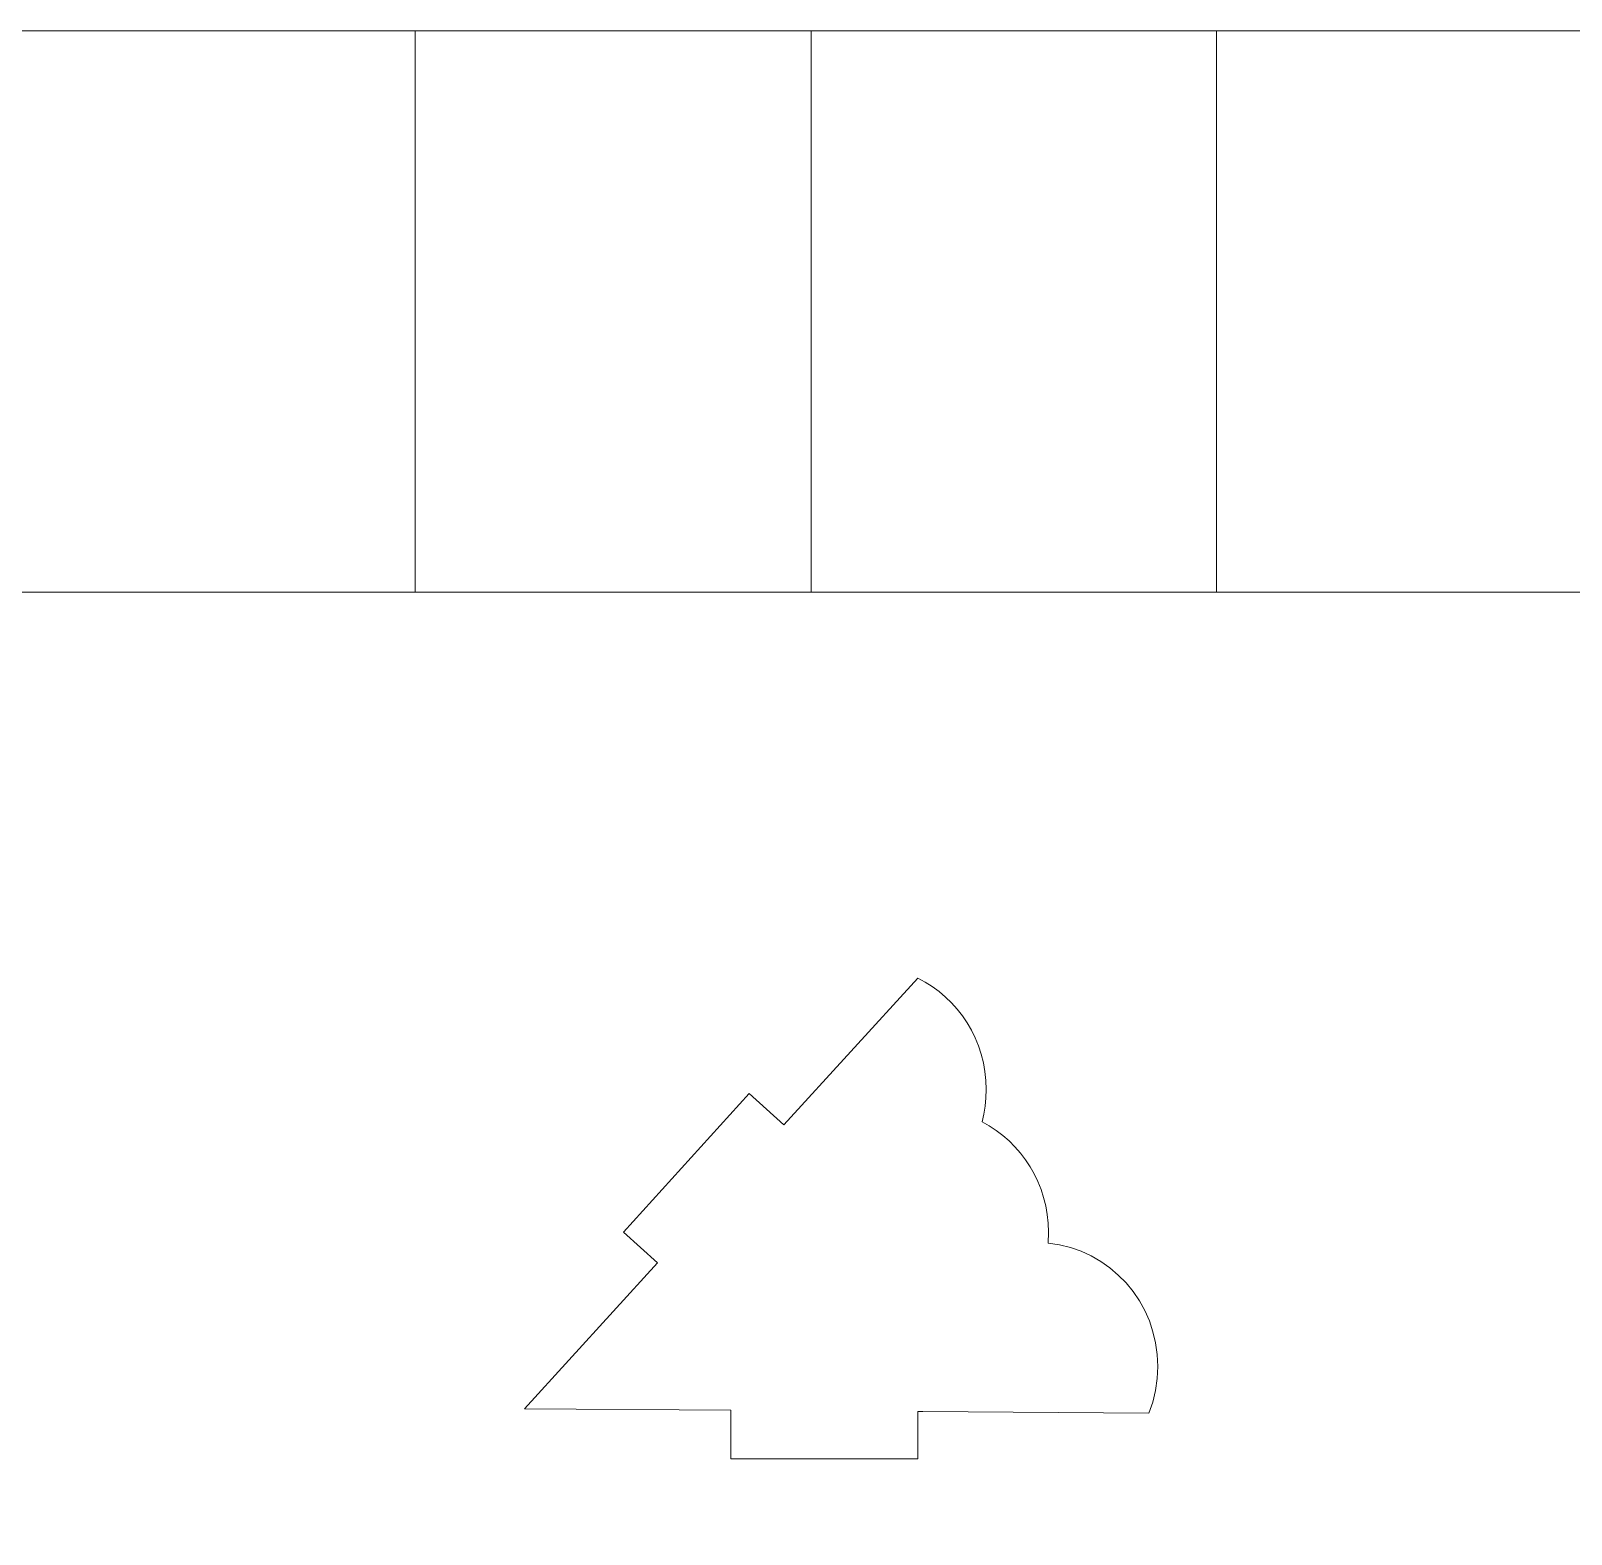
# Model space of a CAD drawing. Header units: millimetres. Extents: x -580 to 580, y -723 to 723.
# Drawn here: x -316.7 to -225.6, y 19.7 to 108.5 of the extents above; entities that cross this region are included whole.
import ezdxf

# ---------------------------------------------------------------- set-up
doc = ezdxf.new("R2010")
doc.units = ezdxf.units.MM
doc.header["$MEASUREMENT"] = 0
doc.layers.add('Camada 1', color=7, linetype='Continuous')

msp = doc.modelspace()

# ---------------------------------------------------------------- linework, layer by layer
at = {"layer": 'Camada 1', "color": 250, "lineweight": 9}
for points, knots in [([(-391.7318, 108.5429), (-391.7318, 108.5429), (-130.7705, 108.5429), (-130.7705, 108.5429), (-130.7705, 108.5429), (-130.7705, 108.5429), (-130.7705, -65.8385), (-130.7705, -65.8385), (-130.7705, -65.8385), (-130.7705, -65.8385), (-161.5013, -65.8385), (-161.5013, -65.8385), (-161.5013, -65.8385), (-161.5013, -65.8385), (-161.5013, 75.3731), (-161.5013, 75.3731), (-161.5013, 75.3731), (-161.5013, 75.3731), (-322.468, 75.3731), (-322.468, 75.3731), (-322.468, 75.3731), (-322.468, 75.3731), (-322.468, -64.8635), (-322.468, -64.8635), (-322.468, -64.8635), (-322.468, -64.8635), (-342.2232, -64.8635), (-342.2232, -64.8635), (-342.2232, -64.8635), (-342.2232, -64.8635), (-342.2232, -82.9101), (-342.2232, -82.9101), (-342.2232, -82.9101), (-342.2232, -82.9101), (-391.7318, -82.9101), (-391.7318, -82.9101), (-391.7318, -82.9101), (-391.7318, -82.9101), (-391.7318, 108.5429), (-391.7318, 108.5429), (-391.7318, 108.5429), (-391.7318, 108.5429), (-391.7318, 108.5429), (-391.7318, 108.5429)], [0, 0, 0, 0, 0.0833333, 0.0833333, 0.0833333, 0.0833333, 0.1666667, 0.1666667, 0.1666667, 0.1666667, 0.25, 0.25, 0.25, 0.25, 0.3333333, 0.3333333, 0.3333333, 0.3333333, 0.4166667, 0.4166667, 0.4166667, 0.4166667, 0.5, 0.5, 0.5, 0.5, 0.5833333, 0.5833333, 0.5833333, 0.5833333, 0.6666667, 0.6666667, 0.6666667, 0.6666667, 0.75, 0.75, 0.75, 0.75, 0.8333333, 0.8333333, 0.8333333, 0.8333333, 1, 1, 1, 1]), ([(-264.2246, 24.1693), (-264.2246, 24.1693), (-275.286, 24.1693), (-275.286, 24.1693), (-275.286, 24.1693), (-275.286, 24.1693), (-275.286, 27.0419), (-275.286, 27.0419), (-275.286, 27.0419), (-275.286, 27.0419), (-287.4813, 27.1293), (-287.4813, 27.1293), (-287.4813, 27.1293), (-287.4813, 27.1293), (-279.6166, 35.7395), (-279.6166, 35.7395), (-279.6166, 35.7395), (-279.6166, 35.7395), (-281.6315, 37.5691), (-281.6315, 37.5691), (-281.6315, 37.5691), (-281.6315, 37.5691), (-274.1953, 45.7584), (-274.1953, 45.7584), (-274.1953, 45.7584), (-274.1953, 45.7584), (-272.1563, 43.9067), (-272.1563, 43.9067), (-272.1563, 43.9067), (-272.1563, 43.9067), (-264.2402, 52.5744), (-264.2402, 52.5744), (-264.2402, 52.5744), (-264.2402, 52.5744), (-263.7995, 52.3368), (-263.7995, 52.3368), (-263.7995, 52.3368), (-263.7995, 52.3368), (-263.3775, 52.0696), (-263.3775, 52.0696), (-263.3775, 52.0696), (-263.3775, 52.0696), (-262.9757, 51.7745), (-262.9757, 51.7745), (-262.9757, 51.7745), (-262.9757, 51.7745), (-262.5953, 51.4524), (-262.5953, 51.4524), (-262.5953, 51.4524), (-262.5953, 51.4524), (-262.2378, 51.105), (-262.2378, 51.105), (-262.2378, 51.105), (-262.2378, 51.105), (-261.9043, 50.7335), (-261.9043, 50.7335), (-261.9043, 50.7335), (-261.9043, 50.7335), (-261.5962, 50.3394), (-261.5962, 50.3394), (-261.5962, 50.3394), (-261.5962, 50.3394), (-261.315, 49.9237), (-261.315, 49.9237), (-261.315, 49.9237), (-261.315, 49.9237), (-261.0618, 49.4881), (-261.0618, 49.4881), (-261.0618, 49.4881), (-261.0618, 49.4881), (-260.838, 49.0338), (-260.838, 49.0338), (-260.838, 49.0338), (-260.838, 49.0338), (-260.645, 48.5623), (-260.645, 48.5623), (-260.645, 48.5623), (-260.645, 48.5623), (-260.4842, 48.0747), (-260.4842, 48.0747), (-260.4842, 48.0747), (-260.4842, 48.0747), (-260.3567, 47.5725), (-260.3567, 47.5725), (-260.3567, 47.5725), (-260.3567, 47.5725), (-260.264, 47.0571), (-260.264, 47.0571), (-260.264, 47.0571), (-260.264, 47.0571), (-260.2074, 46.5297), (-260.2074, 46.5297), (-260.2074, 46.5297), (-260.2074, 46.5297), (-260.1884, 45.9918), (-260.1884, 45.9918), (-260.1884, 45.9918), (-260.1884, 45.9918), (-260.2043, 45.4989), (-260.2043, 45.4989), (-260.2043, 45.4989), (-260.2043, 45.4989), (-260.2517, 45.015), (-260.2517, 45.015), (-260.2517, 45.015), (-260.2517, 45.015), (-260.3297, 44.5409), (-260.3297, 44.5409), (-260.3297, 44.5409), (-260.3297, 44.5409), (-260.4372, 44.0776), (-260.4372, 44.0776), (-260.4372, 44.0776), (-260.4372, 44.0776), (-260.0086, 43.8362), (-260.0086, 43.8362), (-260.0086, 43.8362), (-260.0086, 43.8362), (-259.5985, 43.5666), (-259.5985, 43.5666), (-259.5985, 43.5666), (-259.5985, 43.5666), (-259.2082, 43.2702), (-259.2082, 43.2702), (-259.2082, 43.2702), (-259.2082, 43.2702), (-258.839, 42.9482), (-258.839, 42.9482), (-258.839, 42.9482), (-258.839, 42.9482), (-258.4918, 42.6019), (-258.4918, 42.6019), (-258.4918, 42.6019), (-258.4918, 42.6019), (-258.1685, 42.2326), (-258.1685, 42.2326), (-258.1685, 42.2326), (-258.1685, 42.2326), (-257.8699, 41.8414), (-257.8699, 41.8414), (-257.8699, 41.8414), (-257.8699, 41.8414), (-257.5973, 41.43), (-257.5973, 41.43), (-257.5973, 41.43), (-257.5973, 41.43), (-257.3521, 40.9993), (-257.3521, 40.9993), (-257.3521, 40.9993), (-257.3521, 40.9993), (-257.1355, 40.5508), (-257.1355, 40.5508), (-257.1355, 40.5508), (-257.1355, 40.5508), (-256.9488, 40.0855), (-256.9488, 40.0855), (-256.9488, 40.0855), (-256.9488, 40.0855), (-256.7931, 39.6051), (-256.7931, 39.6051), (-256.7931, 39.6051), (-256.7931, 39.6051), (-256.6698, 39.1106), (-256.6698, 39.1106), (-256.6698, 39.1106), (-256.6698, 39.1106), (-256.5803, 38.6034), (-256.5803, 38.6034), (-256.5803, 38.6034), (-256.5803, 38.6034), (-256.5256, 38.0846), (-256.5256, 38.0846), (-256.5256, 38.0846), (-256.5256, 38.0846), (-256.5071, 37.5558), (-256.5071, 37.5558), (-256.5071, 37.5558), (-256.5071, 37.5558), (-256.5348, 36.9109), (-256.5348, 36.9109), (-256.5348, 36.9109), (-256.5348, 36.9109), (-255.8614, 36.8116), (-255.8614, 36.8116), (-255.8614, 36.8116), (-255.8614, 36.8116), (-255.2097, 36.6506), (-255.2097, 36.6506), (-255.2097, 36.6506), (-255.2097, 36.6506), (-254.5827, 36.4309), (-254.5827, 36.4309), (-254.5827, 36.4309), (-254.5827, 36.4309), (-253.9834, 36.1557), (-253.9834, 36.1557), (-253.9834, 36.1557), (-253.9834, 36.1557), (-253.4147, 35.8279), (-253.4147, 35.8279), (-253.4147, 35.8279), (-253.4147, 35.8279), (-252.8798, 35.4506), (-252.8798, 35.4506), (-252.8798, 35.4506), (-252.8798, 35.4506), (-252.3815, 35.027), (-252.3815, 35.027), (-252.3815, 35.027), (-252.3815, 35.027), (-251.923, 34.5599), (-251.923, 34.5599), (-251.923, 34.5599), (-251.923, 34.5599), (-251.5071, 34.0525), (-251.5071, 34.0525), (-251.5071, 34.0525), (-251.5071, 34.0525), (-251.1369, 33.5079), (-251.1369, 33.5079), (-251.1369, 33.5079), (-251.1369, 33.5079), (-250.8155, 32.9291), (-250.8155, 32.9291), (-250.8155, 32.9291), (-250.8155, 32.9291), (-250.5457, 32.3191), (-250.5457, 32.3191), (-250.5457, 32.3191), (-250.5457, 32.3191), (-250.3307, 31.6811), (-250.3307, 31.6811), (-250.3307, 31.6811), (-250.3307, 31.6811), (-250.1734, 31.018), (-250.1734, 31.018), (-250.1734, 31.018), (-250.1734, 31.018), (-250.0768, 30.3331), (-250.0768, 30.3331), (-250.0768, 30.3331), (-250.0768, 30.3331), (-250.0439, 29.6292), (-250.0439, 29.6292), (-250.0439, 29.6292), (-250.0439, 29.6292), (-250.0788, 28.9047), (-250.0788, 28.9047), (-250.0788, 28.9047), (-250.0788, 28.9047), (-250.1813, 28.2002), (-250.1813, 28.2002), (-250.1813, 28.2002), (-250.1813, 28.2002), (-250.3479, 27.5193), (-250.3479, 27.5193), (-250.3479, 27.5193), (-250.3479, 27.5193), (-250.5754, 26.8655), (-250.5754, 26.8655), (-250.5754, 26.8655), (-250.5754, 26.8655), (-263.9404, 26.9606), (-263.9404, 26.9606), (-263.9404, 26.9606), (-263.9404, 26.9606), (-264.2246, 26.9628), (-264.2246, 26.9628), (-264.2246, 26.9628), (-264.2246, 26.9628), (-264.2246, 24.1693), (-264.2246, 24.1693), (-264.2246, 24.1693), (-264.2246, 24.1693), (-264.2246, 24.1693), (-264.2246, 24.1693)], [0, 0, 0, 0, 0.0142857, 0.0142857, 0.0142857, 0.0142857, 0.0285714, 0.0285714, 0.0285714, 0.0285714, 0.0428571, 0.0428571, 0.0428571, 0.0428571, 0.0571429, 0.0571429, 0.0571429, 0.0571429, 0.0714286, 0.0714286, 0.0714286, 0.0714286, 0.0857143, 0.0857143, 0.0857143, 0.0857143, 0.1, 0.1, 0.1, 0.1, 0.1142857, 0.1142857, 0.1142857, 0.1142857, 0.1285714, 0.1285714, 0.1285714, 0.1285714, 0.1428571, 0.1428571, 0.1428571, 0.1428571, 0.1571429, 0.1571429, 0.1571429, 0.1571429, 0.1714286, 0.1714286, 0.1714286, 0.1714286, 0.1857143, 0.1857143, 0.1857143, 0.1857143, 0.2, 0.2, 0.2, 0.2, 0.2142857, 0.2142857, 0.2142857, 0.2142857, 0.2285714, 0.2285714, 0.2285714, 0.2285714, 0.2428571, 0.2428571, 0.2428571, 0.2428571, 0.2571429, 0.2571429, 0.2571429, 0.2571429, 0.2714286, 0.2714286, 0.2714286, 0.2714286, 0.2857143, 0.2857143, 0.2857143, 0.2857143, 0.3, 0.3, 0.3, 0.3, 0.3142857, 0.3142857, 0.3142857, 0.3142857, 0.3285714, 0.3285714, 0.3285714, 0.3285714, 0.3428571, 0.3428571, 0.3428571, 0.3428571, 0.3571429, 0.3571429, 0.3571429, 0.3571429, 0.3714286, 0.3714286, 0.3714286, 0.3714286, 0.3857143, 0.3857143, 0.3857143, 0.3857143, 0.4, 0.4, 0.4, 0.4, 0.4142857, 0.4142857, 0.4142857, 0.4142857, 0.4285714, 0.4285714, 0.4285714, 0.4285714, 0.4428571, 0.4428571, 0.4428571, 0.4428571, 0.4571429, 0.4571429, 0.4571429, 0.4571429, 0.4714286, 0.4714286, 0.4714286, 0.4714286, 0.4857143, 0.4857143, 0.4857143, 0.4857143, 0.5, 0.5, 0.5, 0.5, 0.5142857, 0.5142857, 0.5142857, 0.5142857, 0.5285714, 0.5285714, 0.5285714, 0.5285714, 0.5428571, 0.5428571, 0.5428571, 0.5428571, 0.5571429, 0.5571429, 0.5571429, 0.5571429, 0.5714286, 0.5714286, 0.5714286, 0.5714286, 0.5857143, 0.5857143, 0.5857143, 0.5857143, 0.6, 0.6, 0.6, 0.6, 0.6142857, 0.6142857, 0.6142857, 0.6142857, 0.6285714, 0.6285714, 0.6285714, 0.6285714, 0.6428571, 0.6428571, 0.6428571, 0.6428571, 0.6571429, 0.6571429, 0.6571429, 0.6571429, 0.6714286, 0.6714286, 0.6714286, 0.6714286, 0.6857143, 0.6857143, 0.6857143, 0.6857143, 0.7, 0.7, 0.7, 0.7, 0.7142857, 0.7142857, 0.7142857, 0.7142857, 0.7285714, 0.7285714, 0.7285714, 0.7285714, 0.7428571, 0.7428571, 0.7428571, 0.7428571, 0.7571429, 0.7571429, 0.7571429, 0.7571429, 0.7714286, 0.7714286, 0.7714286, 0.7714286, 0.7857143, 0.7857143, 0.7857143, 0.7857143, 0.8, 0.8, 0.8, 0.8, 0.8142857, 0.8142857, 0.8142857, 0.8142857, 0.8285714, 0.8285714, 0.8285714, 0.8285714, 0.8428571, 0.8428571, 0.8428571, 0.8428571, 0.8571429, 0.8571429, 0.8571429, 0.8571429, 0.8714286, 0.8714286, 0.8714286, 0.8714286, 0.8857143, 0.8857143, 0.8857143, 0.8857143, 0.9, 0.9, 0.9, 0.9, 0.9142857, 0.9142857, 0.9142857, 0.9142857, 0.9285714, 0.9285714, 0.9285714, 0.9285714, 0.9428571, 0.9428571, 0.9428571, 0.9428571, 0.9571429, 0.9571429, 0.9571429, 0.9571429, 0.9714286, 0.9714286, 0.9714286, 0.9714286, 1, 1, 1, 1])]:
    msp.add_open_spline(points, degree=3, knots=knots, dxfattribs=at)
at = {"layer": 'Camada 1', "color": 2, "lineweight": 9}
for points in [[(-293.9479, 75.3731), (-293.9479, 75.3731), (-293.9479, 108.5429), (-293.9479, 108.5429)], [(-270.5342, 75.3731), (-270.5342, 75.3731), (-270.5342, 108.5429), (-270.5342, 108.5429)], [(-246.5719, 75.3731), (-246.5719, 75.3731), (-246.5719, 108.5429), (-246.5719, 108.5429)]]:
    msp.add_open_spline(points, degree=3, dxfattribs=at)

doc.saveas('drawing.dxf')
